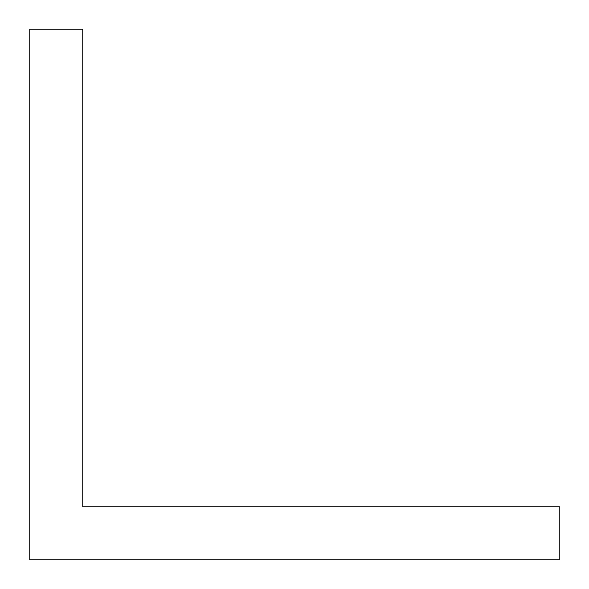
<?xml version="1.0" encoding="UTF-8"?>
<svg xmlns="http://www.w3.org/2000/svg" width="589" height="589" viewBox="0 0 589 589"><rect width="100%" height="100%" fill="white"/><g stroke="black" fill="none" stroke-linecap="round" stroke-linejoin="round"><path stroke-width="0.88" d="M82.46 29.45L29.45 29.45L29.45 559.55L559.55 559.55L559.55 506.54L82.46 506.54L82.46 29.45"/></g></svg>
